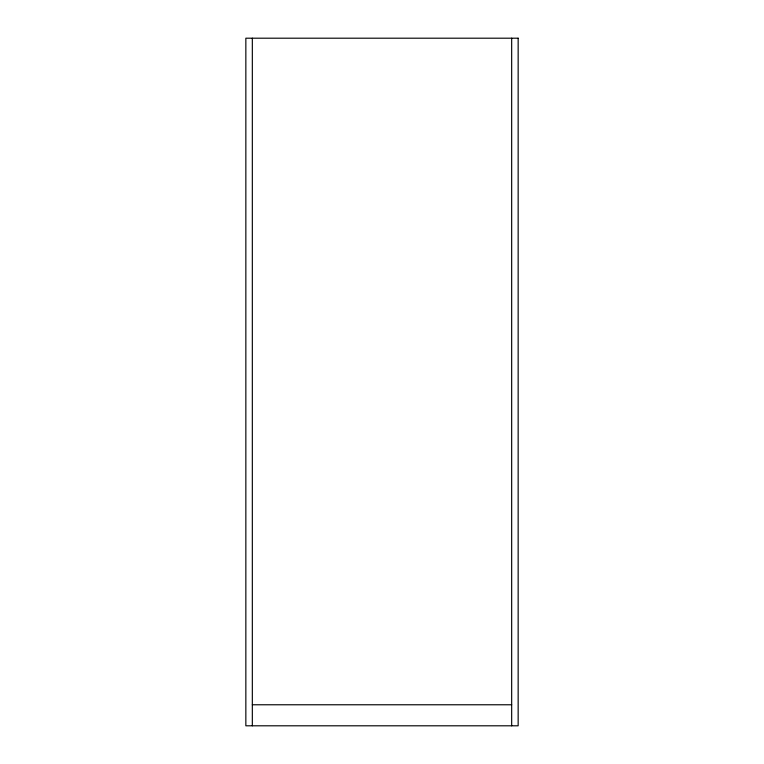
<?xml version="1.0" encoding="UTF-8"?>
<svg xmlns="http://www.w3.org/2000/svg" width="764" height="764" viewBox="0 0 764 764"><rect width="100%" height="100%" fill="white"/><g stroke="black" fill="none" stroke-linecap="round" stroke-linejoin="round"><path stroke-width="1.15" d="M252.33 704.771L511.67 704.771M511.67 38.2L511.67 725.8M252.33 38.2L252.33 725.8M518.154 38.2L245.846 38.2L245.846 725.8L518.154 725.8L518.154 38.2"/></g></svg>
